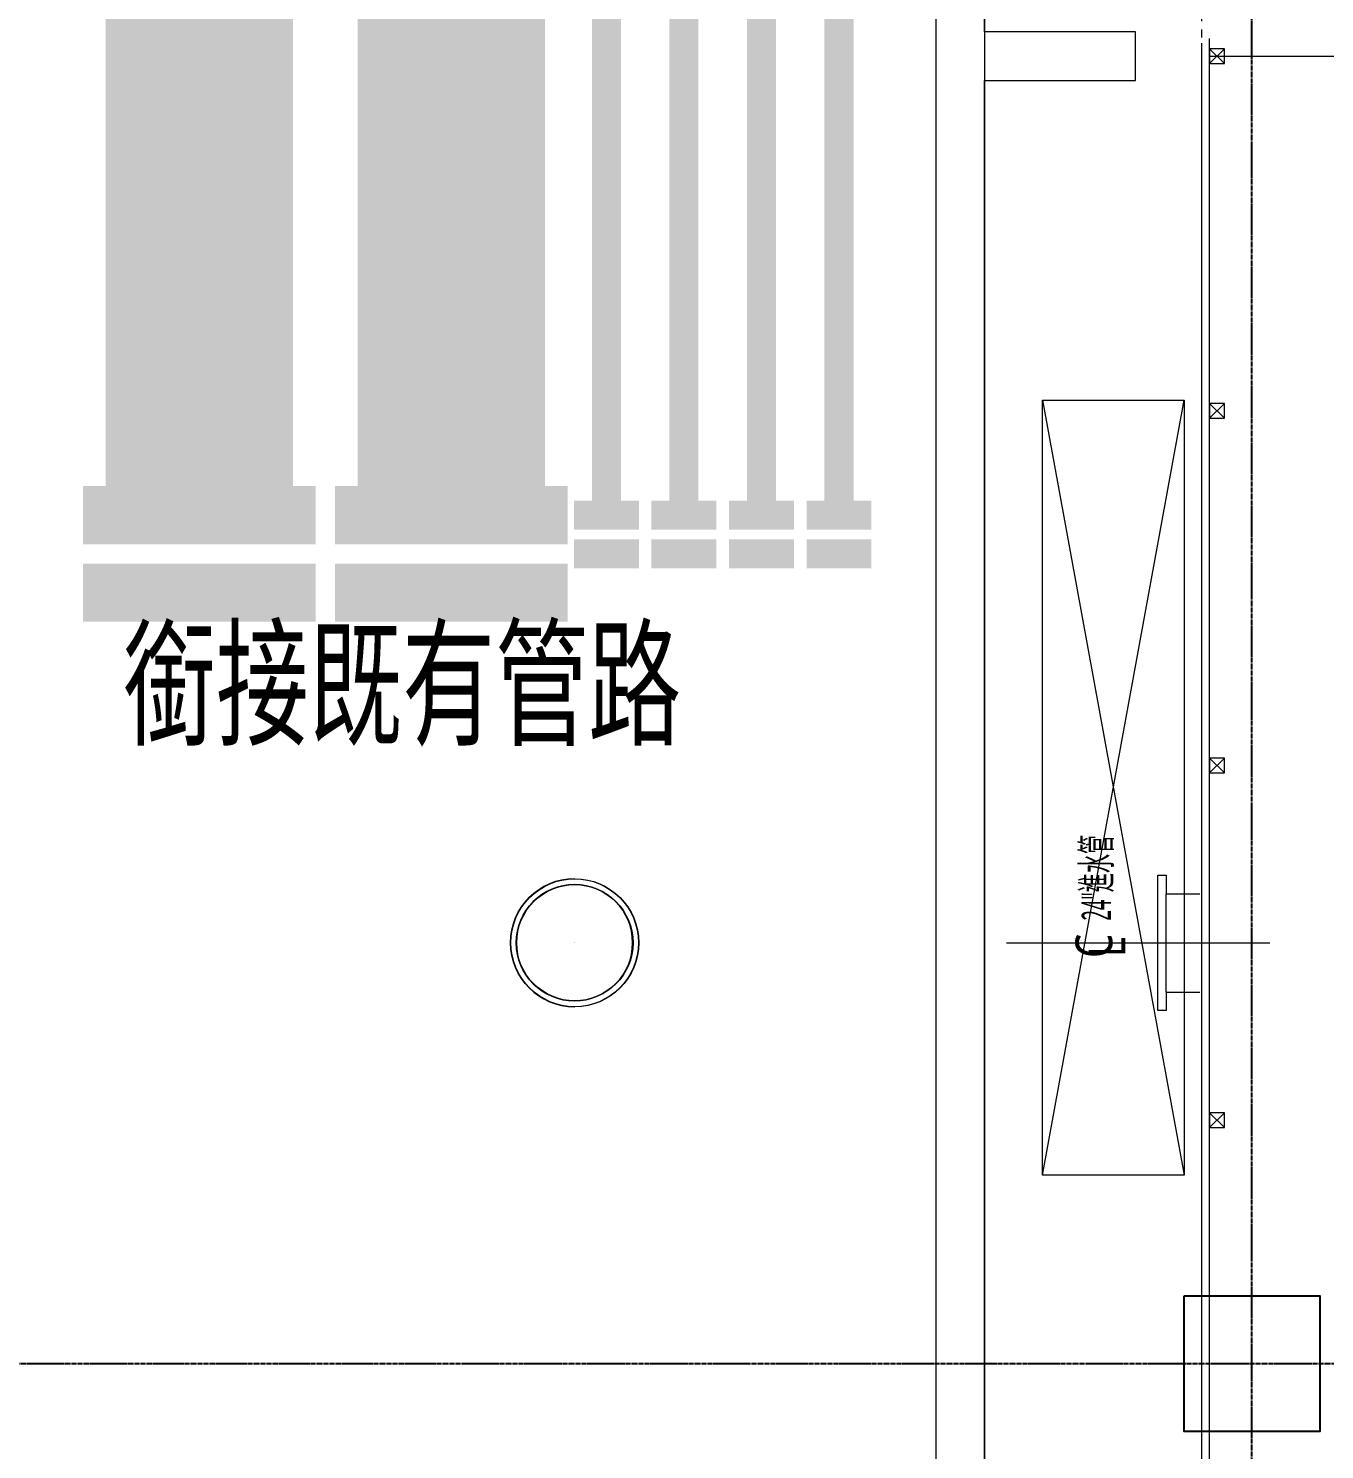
# Model space of a CAD drawing. Extents: x -18238 to -8686, y -1229 to 9502.
# Drawn here: x -16829 to -16161, y 2738 to 3472 of the extents above; entities that cross this region are included whole.
import ezdxf
from ezdxf.enums import TextEntityAlignment as Align

# ---------------------------------------------------------------- set-up
doc = ezdxf.new("R2010")
doc.units = 0
doc.linetypes.add('X-CUB3-LR20$0$COL-CEN-LIN', pattern=[3.25, 2.5, -0.25, 0.25, -0.25])
doc.linetypes.add('X-CUB3-LR20$0$虛線', pattern=[0.846667, 0.423333, -0.423333])
for name, color, linetype in [('188K-SM-03-C3-LR1-MECH-EQ-Y2257103$0$AC-EQ', 1, 'Continuous'), ('188K-SM-03-C3-LR1-MECH-EQ-Y2257103$0$AC-EQ-既有', 21, 'Continuous'), ('188K-SM-07-C3-LR1-MECH-PIPE-Y2257103$0$P-CW-聚', 4, 'Continuous'), ('188K-SM-07-C3-LR1-MECH-PIPE-Y2257103$0$P-DR', 5, 'Continuous'), ('188K-SM-07-C3-LR1-MECH-PIPE-Y2257103$0$P-MAKE-UP', 30, 'Continuous'), ('188K-SM-07-C3-LR1-MECH-PIPE-Y2257103$0$P-TXT', 53, 'Continuous'), ('188K-SM-07-C3-LR1-MECH-PIPE-Y2257103$0$P-砂濾-FSR', 3, 'Continuous'), ('188K-SM-07-C3-LR1-MECH-PIPE-Y2257103$0$P-砂濾-FSS', 6, 'Continuous'), ('X-CUB3-LR20$0$2_屋突二層平面圖_2_A-OBJE-2D.Newcub', 8, 'Continuous'), ('X-CUB3-LR20$0$2_屋突二層平面圖_2_A-OBJE.Newcub', 8, 'Continuous'), ('X-CUB3-LR20$0$2_屋突二層平面圖_2_A-WALL-EX.Newcub', 8, 'Continuous'), ('X-CUB3-LR20$0$2_屋突二層平面圖_2_S-cooling tower管線.Newcub', 8, 'Continuous'), ('X-CUB3-LR20$0$2_屋突二層平面圖_2_S-SLAB-SHOW.Newcub', 8, 'Continuous'), ('X-CUB3-LR20$0$CCL', 8, 'X-CUB3-LR20$0$COL-CEN-LIN'), ('X-CUB3-LR20$0$COL-S', 8, 'Continuous')]:
    doc.layers.add(name, color=color, linetype=linetype)
doc.styles.add('188K-SM-03-C3-LR1-MECH-EQ-Y2257103$0$CUP- LRF$0$Standard', font='', dxfattribs={"width": 0.8})
doc.styles.add('188K-SM-07-C3-LR1-MECH-PIPE-Y2257103$0$Standard', font='txt.shx', dxfattribs={"bigfont": 'chineset.shx'})
doc.styles.get('188K-SM-03-C3-LR1-MECH-EQ-Y2257103$0$CUP- LRF$0$Standard').set_extended_font_data('Microsoft JhengHei')

# ---------------------------------------------------------------- blocks, each defined once
blk = doc.blocks.new('X-CUB3-LR20$0$CUB3-LR10')
at = {"layer": 'X-CUB3-LR20$0$CCL'}
for p, q in [((-3360, 0), (-3360, 9982.459)), ((720, 3502.459), (-5160, 3502.459))]:
    blk.add_line(p, q, dxfattribs=at)
at = {"layer": 'X-CUB3-LR20$0$COL-S'}
blk.add_lwpolyline([(-3395, 3537.459), (-3325, 3537.459), (-3325, 3467.459), (-3395, 3467.459)], close=True, dxfattribs=at)
blk = doc.blocks.new('X-CUB3-LR20')
at = {"layer": 'X-CUB3-LR20$0$2_屋突二層平面圖_2_A-OBJE-2D.Newcub', "color": 8, "linetype": 'X-CUB3-LR20$0$虛線', "lineweight": 0, "ltscale": 10, "flags": 128}
blk.add_lwpolyline([(-16224.05, 6211.02), (-14012.25, 6211.02), (-14012.25, 1619.32), (-16224.05, 1619.32)], close=True, dxfattribs=at)
at = {"layer": 'X-CUB3-LR20$0$2_屋突二層平面圖_2_A-OBJE.Newcub', "color": 8, "lineweight": 0, "ltscale": 10}
for p, q in [((-16306.2, 3279.72), (-16233.15, 3279.72)), ((-16306.2, 2879.72), (-16306.2, 3279.72)), ((-16306.2, 3279.72), (-16233.15, 2879.72)), ((-16306.2, 2879.72), (-16233.15, 3279.72)), ((-16233.15, 3279.72), (-16233.15, 2879.72)), ((-16233.15, 2879.72), (-16306.2, 2879.72))]:
    blk.add_line(p, q, dxfattribs=at)
at = {"layer": 'X-CUB3-LR20$0$2_屋突二層平面圖_2_A-WALL-EX.Newcub', "color": 12, "lineweight": 0, "ltscale": 10, "flags": 128}
for points in [[(-16361.15, 6259.12), (-16361.15, 1557.53)], [(-16336.15, 3469.72), (-16336.15, 4359.72)], [(-16258.15, 3469.72), (-16336.15, 3469.72)], [(-16258.15, 3444.72), (-16258.15, 3469.72)], [(-16336.15, 2554.72), (-16336.15, 3444.72)], [(-16336.15, 3444.72), (-16258.15, 3444.72)]]:
    blk.add_lwpolyline(points, dxfattribs=at)
at = {"layer": 'X-CUB3-LR20$0$2_屋突二層平面圖_2_S-cooling tower管線.Newcub', "color": 8, "lineweight": 0, "ltscale": 10}
for p, q in [((-16547.64, 3032.72), (-16547.63, 3032.72)), ((-16547.64, 3029.72), (-16547.63, 3029.72)), ((-16547.63, 3032.72), (-16547.43, 3032.72)), ((-16547.63, 3029.72), (-16547.63, 3029.72)), ((-16547.63, 3029.72), (-16547.63, 3029.72)), ((-16547.63, 3029.72), (-16547.43, 3029.72)), ((-16547.63, 2969.72), (-16547.64, 2969.72)), ((-16547.64, 2966.72), (-16547.63, 2966.72)), ((-16547.63, 2969.72), (-16547.63, 2969.72)), ((-16547.63, 2969.72), (-16547.63, 2969.72)), ((-16547.43, 2969.72), (-16547.63, 2969.72)), ((-16547.63, 2966.72), (-16547.43, 2966.72))]:
    blk.add_line(p, q, dxfattribs=at)
at = {"layer": 'X-CUB3-LR20$0$2_屋突二層平面圖_2_S-cooling tower管線.Newcub', "color": 8, "linetype": 'X-CUB3-LR20$0$虛線', "lineweight": 0, "ltscale": 0.05}
for p, q in [((-16547.64, 2999.72), (-16547.63, 2999.72)), ((-16547.63, 2999.72), (-16547.43, 2999.72))]:
    blk.add_line(p, q, dxfattribs=at)
at = {"layer": 'X-CUB3-LR20$0$2_屋突二層平面圖_2_S-cooling tower管線.Newcub', "color": 8, "lineweight": 0, "ltscale": 10, "flags": 128}
for points in [[(-16517.63, 2999.72, -1), (-16577.63, 2999.72, -1)], [(-16517.63, 2999.72, -1), (-16577.63, 2999.72, -1)], [(-16517.63, 2999.72, -1), (-16577.63, 2999.72, -1)], [(-16517.43, 2999.72, -1), (-16577.43, 2999.72, -1)]]:
    blk.add_lwpolyline(points, format="xyb", close=True, dxfattribs=at)
at = {"layer": 'X-CUB3-LR20$0$2_屋突二層平面圖_2_S-cooling tower管線.Newcub', "color": 8, "lineweight": 0, "ltscale": 10}
for centre in [(-16547.63, 2999.72), (-16547.43, 2999.72)]:
    blk.add_circle(centre, 33, dxfattribs=at)
for centre, radius, start, end in [((-16547.64, 2999.72), 33, 90, 270), ((-16547.63, 2999.72), 33, 90, 270), ((-16547.64, 2999.72), 30, 90, 270), ((-16547.63, 2999.72), 30, 90, 270), ((-16547.63, 2999.72), 30, 90, 270), ((-16547.63, 2999.72), 30, 90, 270), ((-16547.63, 2999.72), 30, 270, 90), ((-16547.63, 2999.72), 30, 270, 90)]:
    blk.add_arc(centre, radius, start, end, dxfattribs=at)
at = {"layer": 'X-CUB3-LR20$0$2_屋突二層平面圖_2_S-SLAB-SHOW.Newcub', "color": 15, "lineweight": 0, "ltscale": 10, "flags": 128}
for points in [[(-16361.15, 1557.53), (-13875.15, 1557.53), (-13875.15, 6284.12), (-16361.15, 6284.12)], [(-16306.2, 3279.72), (-16233.15, 3279.72), (-16233.15, 2879.72), (-16306.2, 2879.72)]]:
    blk.add_lwpolyline(points, close=True, dxfattribs=at)
at = {"layer": 'X-CUB3-LR20$0$COL-S'}
blk.add_lwpolyline([(-16233.15, 2817.46), (-16163.15, 2817.46), (-16163.15, 2747.46), (-16233.15, 2747.46)], close=True, dxfattribs=at)
at = {"layer": 'X-CUB3-LR20$0$CCL'}
blk.add_blockref('X-CUB3-LR20$0$CUB3-LR10', (-12838.15, -720), dxfattribs=at)
blk = doc.blocks.new('188K-SM-07-C3-LR1-MECH-PIPE-Y2257103')
at = {"layer": '188K-SM-07-C3-LR1-MECH-PIPE-Y2257103$0$P-CW-聚'}
for points, const_width in [([(-16741.15, 3220.35), (-16741.15, 6571.46)], 96.5), ([(-16611.15, 3220.35), (-16611.15, 6441.46)], 96.5), ([(-16801.15, 3220.35), (-16681.15, 3220.35)], 30), ([(-16671.15, 3220.35), (-16551.15, 3220.35)], 30), ([(-16801.15, 3180.35), (-16681.15, 3180.35)], 30), ([(-16671.15, 3180.35), (-16551.15, 3180.35)], 30)]:
    blk.add_lwpolyline(points, dxfattribs=dict(at, const_width=const_width))
at = {"layer": '188K-SM-07-C3-LR1-MECH-PIPE-Y2257103$0$P-DR', "const_width": 15}
for points in [[(-16531.15, 3220.35), (-16531.15, 6361.46)], [(-16547.91, 3220.35), (-16514.39, 3220.35)], [(-16547.91, 3200.35), (-16514.39, 3200.35)]]:
    blk.add_lwpolyline(points, dxfattribs=at)
at = {"layer": '188K-SM-07-C3-LR1-MECH-PIPE-Y2257103$0$P-MAKE-UP', "const_width": 15}
for points in [[(-16491.15, 3220.35), (-16491.15, 6321.46)], [(-16507.91, 3220.35), (-16474.39, 3220.35)], [(-16507.91, 3200.35), (-16474.39, 3200.35)]]:
    blk.add_lwpolyline(points, dxfattribs=at)
at = {"layer": '188K-SM-07-C3-LR1-MECH-PIPE-Y2257103$0$P-砂濾-FSR', "const_width": 15}
for points in [[(-16411.15, 3220.35), (-16411.15, 6010.8)], [(-16427.91, 3220.35), (-16394.39, 3220.35)], [(-16427.91, 3200.35), (-16394.39, 3200.35)]]:
    blk.add_lwpolyline(points, dxfattribs=at)
at = {"layer": '188K-SM-07-C3-LR1-MECH-PIPE-Y2257103$0$P-砂濾-FSS', "const_width": 15}
for points in [[(-16451.15, 3220.35), (-16451.15, 5387.13)], [(-16467.91, 3220.35), (-16434.39, 3220.35)], [(-16467.91, 3200.35), (-16434.39, 3200.35)]]:
    blk.add_lwpolyline(points, dxfattribs=at)
at = {"layer": '188K-SM-07-C3-LR1-MECH-PIPE-Y2257103$0$P-TXT', "style": '188K-SM-07-C3-LR1-MECH-PIPE-Y2257103$0$Standard', "width": 0.8}
blk.add_text('銜接既有管路', height=60, dxfattribs=at).set_placement((-16492.6, 3131.24), align=Align.MIDDLE_RIGHT)
blk = doc.blocks.new('188K-SM-03-C3-LR1-MECH-EQ-Y2257103')
at = {"layer": '188K-SM-03-C3-LR1-MECH-EQ-Y2257103$0$AC-EQ', "lineweight": 0}
for p, q in [((-16212.35, 3453.33), (-16219.95, 3460.93)), ((-16212.35, 3460.93), (-16219.95, 3453.33)), ((-16212.35, 3453.33), (-16219.95, 3460.93)), ((-16212.35, 3460.93), (-16219.95, 3453.33)), ((-16219.95, 3457.13), (-15118.15, 3457.13))]:
    blk.add_line(p, q, dxfattribs=at)
at = {"layer": '188K-SM-03-C3-LR1-MECH-EQ-Y2257103$0$AC-EQ', "lineweight": 0, "flags": 128}
blk.add_lwpolyline([(-16212.35, 3460.93), (-16219.95, 3460.93), (-16219.95, 3453.33), (-16212.35, 3453.33)], close=True, dxfattribs=at)
blk.add_lwpolyline([(-16212.35, 3460.93), (-16219.95, 3460.93), (-16219.95, 3453.33), (-16212.35, 3453.33)], close=True, dxfattribs=at)
at = {"layer": '188K-SM-03-C3-LR1-MECH-EQ-Y2257103$0$AC-EQ-既有', "lineweight": 0}
for p, q in [((-16361.15, 6271.62), (-16361.15, 1557.62)), ((-16336.15, 6246.62), (-16336.15, 1582.62)), ((-16212.35, 3453.33), (-16219.95, 3460.93)), ((-16212.35, 3460.93), (-16219.95, 3453.33)), ((-16212.35, 3453.33), (-16219.95, 3460.93)), ((-16212.35, 3460.93), (-16219.95, 3453.33)), ((-16219.95, 3457.13), (-14016.35, 3457.13)), ((-16212.35, 3270.33), (-16219.95, 3277.93)), ((-16212.35, 3277.93), (-16219.95, 3270.33)), ((-16212.35, 3087.33), (-16219.95, 3094.93)), ((-16212.35, 3094.93), (-16219.95, 3087.33)), ((-16246.65, 2964.7), (-16246.65, 3034.55)), ((-16246.65, 3034.55), (-16242.36, 3034.55)), ((-16242.36, 3034.55), (-16242.36, 3025.03)), ((-16242.36, 3025.03), (-16224.95, 3025.03)), ((-16242.36, 2974.23), (-16242.36, 3025.03)), ((-16324.82, 2999.63), (-16188.96, 2999.63)), ((-16242.36, 2974.23), (-16242.36, 2964.7)), ((-16242.36, 2974.23), (-16224.95, 2974.23)), ((-16242.36, 2964.7), (-16246.65, 2964.7)), ((-16212.35, 2904.33), (-16219.95, 2911.93)), ((-16212.35, 2911.93), (-16219.95, 2904.33))]:
    blk.add_line(p, q, dxfattribs=at)
at = {"layer": '188K-SM-03-C3-LR1-MECH-EQ-Y2257103$0$AC-EQ-既有', "lineweight": 0, "flags": 128}
for points in [[(-14012.25, 4363.43), (-14012.25, 1619.23), (-16224.05, 1619.23), (-16224.05, 3463.91)], [(-14016.35, 4357.03), (-14016.35, 1623.33), (-16219.95, 1623.33), (-16219.95, 3466.23)]]:
    blk.add_lwpolyline(points, dxfattribs=at)
for points in [[(-16212.35, 3460.93), (-16219.95, 3460.93), (-16219.95, 3453.33), (-16212.35, 3453.33)], [(-16212.35, 3460.93), (-16219.95, 3460.93), (-16219.95, 3453.33), (-16212.35, 3453.33)], [(-16212.35, 3277.93), (-16219.95, 3277.93), (-16219.95, 3270.33), (-16212.35, 3270.33)], [(-16212.35, 3094.93), (-16219.95, 3094.93), (-16219.95, 3087.33), (-16212.35, 3087.33)], [(-16212.35, 2911.93), (-16219.95, 2911.93), (-16219.95, 2904.33), (-16212.35, 2904.33)]]:
    blk.add_lwpolyline(points, close=True, dxfattribs=at)
at = {"layer": '188K-SM-03-C3-LR1-MECH-EQ-Y2257103$0$AC-EQ-既有', "lineweight": 0, "rotation": 90, "style": '188K-SM-03-C3-LR1-MECH-EQ-Y2257103$0$CUP- LRF$0$Standard'}
for s, insert, char_height, attachment_point in [('\\A1;{\\W0.600000x;\\pql;\\fMicrosoft JhengHei|b0|i0|c136|p34;24"進水管}', (-16277.59, 3011.15), 15.0686, 4), ('\\A1;{\\pql;\\fMicrosoft JhengHei|b0|i0|c136|p34;C}', (-16269.93, 2991.85), 18.9681, 7), ('\\A1;{\\pql;\\fMicrosoft JhengHei|b0|i0|c136|p34;L}', (-16263.4, 2992.34), 18.9681, 7)]:
    blk.add_mtext(s, dxfattribs=dict(at, insert=insert, char_height=char_height, attachment_point=attachment_point))

msp = doc.modelspace()

# ---------------------------------------------------------------- block references
for name in ['X-CUB3-LR20', '188K-SM-07-C3-LR1-MECH-PIPE-Y2257103', '188K-SM-03-C3-LR1-MECH-EQ-Y2257103']:
    msp.add_blockref(name, (0, 0))

doc.saveas('drawing.dxf')
